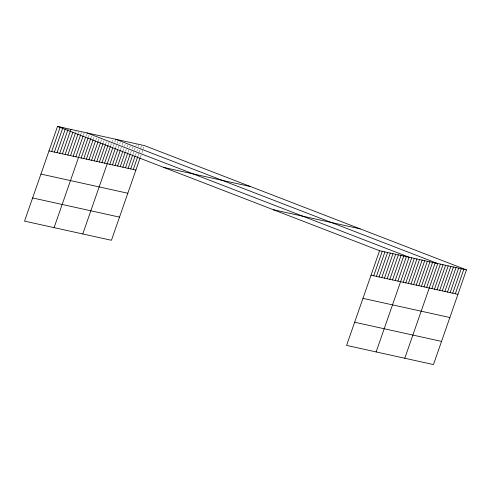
<?xml version="1.0" encoding="UTF-8"?>
<svg xmlns="http://www.w3.org/2000/svg" width="491" height="491" viewBox="0 0 491 491"><rect width="100%" height="100%" fill="white"/><g stroke="black" fill="none" stroke-linecap="round" stroke-linejoin="round"><path stroke-width="0.37" stroke-dasharray="2.46 1.84" d="M75.571 132.736L76.074 131.293M78.259 133.325L78.763 131.889M80.947 133.92L81.445 132.478M83.378 135.228L84.133 133.073M85.815 136.541L86.821 133.662M88.423 137.118L89.172 134.957M90.78 138.413L91.78 135.534M93.388 138.99L94.137 136.829M95.739 140.279L96.745 137.4M98.347 140.856L99.102 138.695M100.704 142.151L101.705 139.272M103.313 142.728L104.061 140.567M105.669 144.023L106.67 141.144M108.272 144.593L109.53 140.997M110.628 145.888L111.887 142.292M112.132 141.574L112.635 140.131M113.237 146.465L114.489 142.869M114.741 142.144L115.495 139.99M115.594 147.76L116.846 144.164M117.097 143.44L117.852 141.279M118.202 148.337L119.454 144.735M119.706 144.016L120.203 142.574M120.559 149.632L121.811 146.03M122.063 145.311L122.811 143.151M122.916 150.927L124.419 146.606M124.665 145.888L125.168 144.446M125.518 151.498L126.77 147.901M127.022 147.183L127.777 145.023M128.126 152.075L130.631 144.876M130.483 153.37L131.735 149.767M131.987 149.049L133.239 145.453M133.092 153.947L134.092 151.062M134.344 150.344L135.596 146.748M135.847 146.023L136.351 144.587M135.448 155.236L136.701 151.639M136.952 150.921L137.449 149.479M138.456 146.6L138.953 145.164M138.051 155.813L139.057 152.934M139.303 152.216L140.561 148.613M140.813 147.895L141.561 145.735M140.408 157.108L141.66 153.511M141.911 152.787L143.918 147.03"/><path stroke-width="0.74" d="M466.45 269.878L379.555 250.717L346.578 345.406L433.473 364.574L466.45 269.878L144.422 145.594L57.527 126.426L24.55 221.122L111.445 240.283L140.156 157.826M51.69 151.492L60.209 127.022M54.372 152.087L62.897 127.611M57.06 152.676L65.334 128.924M59.749 153.272L68.016 129.52M62.431 153.861L70.956 129.391M65.119 154.456L72.889 132.14M67.801 155.046L75.326 133.454M70.489 155.641L78.008 134.043M73.177 156.23L80.696 134.638M75.859 156.825L83.132 135.952M54.096 227.634L85.563 137.265M81.156 157.992L88.171 137.836M83.758 158.568L90.78 138.413M86.367 159.139L93.137 139.708M88.975 159.716L95.493 141.003M91.584 160.293L98.096 141.574M94.186 160.864L100.452 142.869M96.795 161.441L103.061 143.446M99.403 162.018L105.418 144.741M102.005 162.589L108.026 145.318M104.614 163.165L110.383 146.613M82.77 233.962L112.734 147.908M109.831 164.313L115.342 148.478M112.433 164.89L117.699 149.773M115.041 165.467L120.307 150.35M117.65 166.038L122.664 151.645M120.258 166.615L125.266 152.216M122.86 167.192L127.875 152.793M125.469 167.762L130.232 154.088M128.077 168.339L132.84 154.665M130.686 168.916L135.197 155.96M133.288 169.487L137.799 156.531M373.719 275.782L382.243 251.306M376.407 276.372L384.926 251.901M379.089 276.967L387.614 252.491M381.777 277.556L390.302 253.086M384.465 278.151L392.984 253.675M387.147 278.741L395.672 254.27M389.836 279.336L398.354 254.86M392.518 279.925L401.043 255.455M395.206 280.521L403.731 256.044M397.894 281.11L406.413 256.64M376.124 351.924L409.101 257.229L87.067 132.944M403.185 282.282L411.71 257.806M405.793 282.853L414.312 258.383M408.395 283.43L416.92 258.953M411.004 284.007L419.529 259.53M413.612 284.577L422.137 260.107M416.221 285.154L424.74 260.684M418.823 285.731L427.348 261.255M421.431 286.302L429.956 261.832M424.04 286.879L432.559 262.409M426.648 287.456L435.167 262.98M404.799 358.246L437.776 263.557L115.747 139.266M431.859 288.604L440.384 264.133M434.467 289.181L442.986 264.704M437.076 289.751L445.595 265.281M439.678 290.328L448.203 265.858M442.287 290.905L450.812 266.429M444.895 291.476L453.414 267.006M447.497 292.053L456.022 267.583M450.106 292.63L458.631 268.154M452.714 293.201L461.239 268.73M455.323 293.778L463.842 269.307M163.798 167.443L250.692 186.605M49.002 150.903L135.897 170.064M273.284 209.7L360.179 228.867M40.931 174.072L127.826 193.239M32.621 197.947L119.516 217.114M371.036 275.187L457.925 294.355M362.966 298.362L449.86 317.524M354.649 322.237L441.544 341.398M57.527 126.426L379.555 250.717"/></g></svg>
